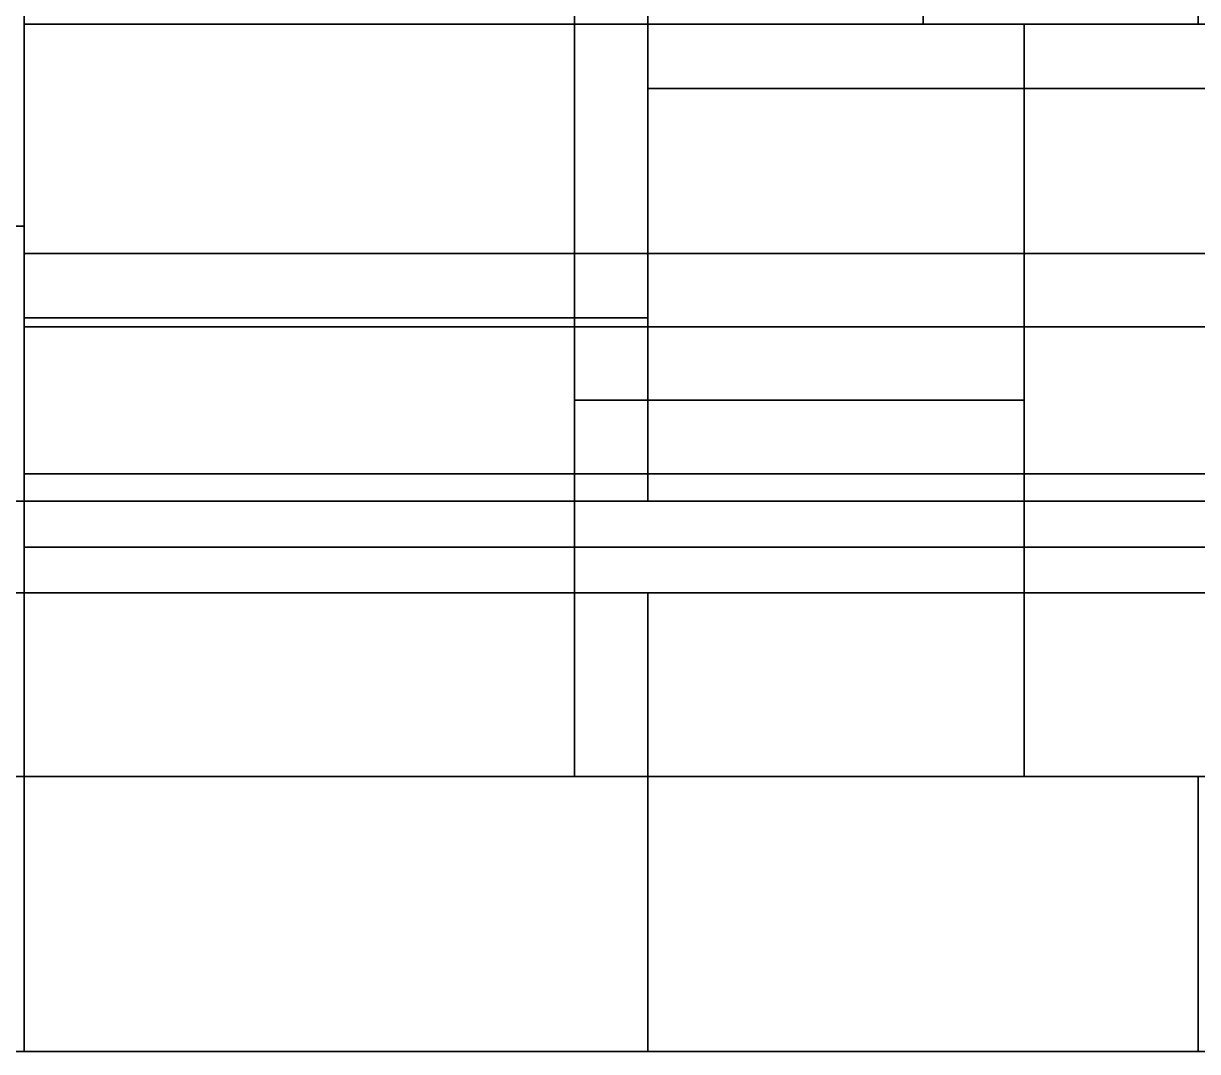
# Model space of a CAD drawing. Header units: metres. Extents: x -14 to 180, y -1 to 171.
# Drawn here: x 52.4 to 91.41, y 48.77 to 82.93 of the extents above; entities that cross this region are included whole.
import ezdxf

# ---------------------------------------------------------------- set-up
doc = ezdxf.new("R2010")
doc.units = ezdxf.units.M

msp = doc.modelspace()

# ---------------------------------------------------------------- linework, layer by layer
at = {"layer": 'FLOOR_1_CAFE', "color": 43}
for points in [[(100.584, 82.9056, 3.048), (100.584, 82.9056), (85.6488, 82.9056), (85.6488, 82.9056, 3.048)], [(85.6488, 82.9056, 3.048), (85.6488, 82.9056), (85.6488, 57.912), (85.6488, 57.912, 3.048)], [(85.6488, 57.912, 3.048), (85.6488, 57.912), (100.584, 57.912), (100.584, 57.912, 3.048)]]:
    msp.add_3dface(points, dxfattribs=at)
at = {"layer": 'FLOOR_1_CAFE', "color": 8}
msp.add_3dface([(100.584, 82.9056), (100.584, 57.912), (85.6488, 57.912), (85.6488, 82.9056)], dxfattribs=at)
at = {"layer": 'FLOOR_1_CAFE', "color": 15}
msp.add_3dface([(85.6488, 82.9056, 3.048), (85.6488, 57.912, 3.048), (100.584, 57.912, 3.048), (100.584, 82.9056, 3.048)], dxfattribs=at)
at = {"layer": 'FLOOR_1_CONFERENCE', "color": 43}
for points in [[(100.584, 57.912, 3.048), (100.584, 57.912), (38.1, 57.912), (38.1, 57.912, 3.048)], [(38.1, 48.768, 3.048), (38.1, 48.768), (100.584, 48.768), (100.584, 48.768, 3.048)]]:
    msp.add_3dface(points, dxfattribs=at)
at = {"layer": 'FLOOR_1_CONFERENCE', "color": 8}
msp.add_3dface([(100.584, 57.912), (100.584, 48.768), (38.1, 48.768), (38.1, 57.912)], dxfattribs=at)
at = {"layer": 'FLOOR_1_CONFERENCE', "color": 15}
for points in [[(38.1, 57.912, 3.048), (38.1, 48.768, 3.048), (52.4256, 48.768, 3.048), (52.4256, 57.912, 3.048)], [(52.4256, 57.912, 3.048), (52.4256, 48.768, 3.048), (100.584, 48.768, 3.048), (100.584, 57.912, 3.048)]]:
    msp.add_3dface(points, dxfattribs=at)
at = {"layer": 'FLOOR_1_CONFERENCE', "color": 143}
msp.add_3dface([(38.15, 48.768, 2.3212), (38.15, 48.768, 1.1), (100.534, 48.768, 1.1), (100.534, 48.768, 2.3212)], dxfattribs=at)
at = {"layer": 'FLOOR_1_FOOD_STORAGE', "color": 43}
for points in [[(85.6488, 70.4088, 3.048), (85.6488, 70.4088), (70.7136, 70.4088), (70.7136, 70.4088, 3.048)], [(70.7136, 70.4088, 3.048), (70.7136, 70.4088), (70.7136, 57.912), (70.7136, 57.912, 3.048)], [(85.6488, 57.912, 3.048), (85.6488, 57.912), (85.6488, 70.4088), (85.6488, 70.4088, 3.048)], [(70.7136, 57.912, 3.048), (70.7136, 57.912), (85.6488, 57.912), (85.6488, 57.912, 3.048)]]:
    msp.add_3dface(points, dxfattribs=at)
at = {"layer": 'FLOOR_1_FOOD_STORAGE', "color": 8}
msp.add_3dface([(85.6488, 70.4088), (85.6488, 57.912), (70.7136, 57.912), (70.7136, 70.4088)], dxfattribs=at)
at = {"layer": 'FLOOR_1_FOOD_STORAGE', "color": 15}
msp.add_3dface([(70.7136, 70.4088, 3.048), (70.7136, 57.912, 3.048), (85.6488, 57.912, 3.048), (85.6488, 70.4088, 3.048)], dxfattribs=at)
at = {"layer": 'FLOOR_1_KITCHEN', "color": 43}
for points in [[(85.6488, 82.9056, 3.048), (85.6488, 82.9056), (70.7136, 82.9056), (70.7136, 82.9056, 3.048)], [(70.7136, 82.9056, 3.048), (70.7136, 82.9056), (70.7136, 70.4088), (70.7136, 70.4088, 3.048)], [(85.6488, 70.4088, 3.048), (85.6488, 70.4088), (85.6488, 82.9056), (85.6488, 82.9056, 3.048)], [(70.7136, 70.4088, 3.048), (70.7136, 70.4088), (85.6488, 70.4088), (85.6488, 70.4088, 3.048)]]:
    msp.add_3dface(points, dxfattribs=at)
at = {"layer": 'FLOOR_1_KITCHEN', "color": 8}
msp.add_3dface([(85.6488, 82.9056), (85.6488, 70.4088), (70.7136, 70.4088), (70.7136, 82.9056)], dxfattribs=at)
at = {"layer": 'FLOOR_1_KITCHEN', "color": 15}
msp.add_3dface([(70.7136, 82.9056, 3.048), (70.7136, 70.4088, 3.048), (85.6488, 70.4088, 3.048), (85.6488, 82.9056, 3.048)], dxfattribs=at)
at = {"layer": 'FLOOR_1_LAB_1', "color": 8}
msp.add_3dface([(52.4256, 88.392), (52.4256, 76.2), (37.1856, 76.2), (37.1856, 88.392)], dxfattribs=at)
at = {"layer": 'FLOOR_1_LAB_1', "color": 15}
msp.add_3dface([(37.1856, 88.392, 3.048), (37.1856, 76.2, 3.048), (52.4256, 76.2, 3.048), (52.4256, 88.392, 3.048)], dxfattribs=at)
at = {"layer": 'FLOOR_1_LAB_1', "color": 43}
for points in [[(52.4256, 76.2, 3.048), (52.4256, 76.2), (52.4256, 88.392), (52.4256, 88.392, 3.048)], [(37.1856, 76.2, 3.048), (37.1856, 76.2), (52.4256, 76.2), (52.4256, 76.2, 3.048)]]:
    msp.add_3dface(points, dxfattribs=at)
at = {"layer": 'FLOOR_1_LAB_2', "color": 43}
for points in [[(70.7136, 98.1456, 3.048), (70.7136, 98.1456), (70.7136, 82.9056), (70.7136, 82.9056, 3.048)], [(70.7136, 82.9056, 3.048), (70.7136, 82.9056), (100.584, 82.9056), (100.584, 82.9056, 3.048)]]:
    msp.add_3dface(points, dxfattribs=at)
at = {"layer": 'FLOOR_1_LAB_2', "color": 8}
msp.add_3dface([(100.584, 98.1456), (100.584, 82.9056), (70.7136, 82.9056), (70.7136, 98.1456)], dxfattribs=at)
at = {"layer": 'FLOOR_1_LAB_2', "color": 15}
msp.add_3dface([(70.7136, 98.1456, 3.048), (70.7136, 82.9056, 3.048), (100.584, 82.9056, 3.048), (100.584, 98.1456, 3.048)], dxfattribs=at)
at = {"layer": 'FLOOR_1_PHARMACY', "color": 43}
for points in [[(52.4256, 88.392, 3.048), (52.4256, 88.392), (52.4256, 57.912), (52.4256, 57.912, 3.048)], [(70.7136, 57.912, 3.048), (70.7136, 57.912), (70.7136, 88.392), (70.7136, 88.392, 3.048)], [(52.4256, 57.912, 3.048), (52.4256, 57.912), (70.7136, 57.912), (70.7136, 57.912, 3.048)]]:
    msp.add_3dface(points, dxfattribs=at)
at = {"layer": 'FLOOR_1_PHARMACY', "color": 8}
msp.add_3dface([(70.7136, 88.392), (70.7136, 57.912), (52.4256, 57.912), (52.4256, 88.392)], dxfattribs=at)
at = {"layer": 'FLOOR_1_PHARMACY', "color": 15}
msp.add_3dface([(52.4256, 88.392, 3.048), (52.4256, 57.912, 3.048), (70.7136, 57.912, 3.048), (70.7136, 88.392, 3.048)], dxfattribs=at)
at = {"layer": 'FLOOR_1_PHYSICAL_THERAPY', "color": 43}
for points in [[(52.4256, 76.2, 3.048), (52.4256, 76.2), (27.432, 76.2), (27.432, 76.2, 3.048)], [(52.4256, 57.912, 3.048), (52.4256, 57.912), (52.4256, 76.2), (52.4256, 76.2, 3.048)], [(27.432, 57.912, 3.048), (27.432, 57.912), (52.4256, 57.912), (52.4256, 57.912, 3.048)]]:
    msp.add_3dface(points, dxfattribs=at)
at = {"layer": 'FLOOR_1_PHYSICAL_THERAPY', "color": 8}
msp.add_3dface([(52.4256, 76.2), (52.4256, 57.912), (27.432, 57.912), (27.432, 76.2)], dxfattribs=at)
at = {"layer": 'FLOOR_1_PHYSICAL_THERAPY', "color": 15}
msp.add_3dface([(27.432, 76.2, 3.048), (27.432, 57.912, 3.048), (52.4256, 57.912, 3.048), (52.4256, 76.2, 3.048)], dxfattribs=at)
at = {"layer": 'FLOOR_2_CHAPEL', "color": 43}
for points in [[(73.152, 57.912, 6.096), (73.152, 57.912, 3.048), (52.4256, 57.912, 3.048), (52.4256, 57.912, 6.096)], [(52.4256, 57.912, 6.096), (52.4256, 57.912, 3.048), (52.4256, 48.768, 3.048), (52.4256, 48.768, 6.096)], [(73.152, 48.768, 6.096), (73.152, 48.768, 3.048), (73.152, 57.912, 3.048), (73.152, 57.912, 6.096)], [(52.4256, 48.768, 6.096), (52.4256, 48.768, 3.048), (73.152, 48.768, 3.048), (73.152, 48.768, 6.096)]]:
    msp.add_3dface(points, dxfattribs=at)
at = {"layer": 'FLOOR_2_CHAPEL', "color": 8}
msp.add_3dface([(73.152, 57.912, 3.048), (73.152, 48.768, 3.048), (52.4256, 48.768, 3.048), (52.4256, 57.912, 3.048)], dxfattribs=at)
at = {"layer": 'FLOOR_2_CHAPEL', "color": 15}
msp.add_3dface([(52.4256, 57.912, 6.096), (52.4256, 48.768, 6.096), (73.152, 48.768, 6.096), (73.152, 57.912, 6.096)], dxfattribs=at)
at = {"layer": 'FLOOR_2_CHAPEL', "color": 143}
for points in [[(52.4256, 57.862, 5.3807), (52.4256, 57.862, 4.148), (52.4256, 48.818, 4.148), (52.4256, 48.818, 5.3807)], [(52.4756, 48.768, 5.3731), (52.4756, 48.768, 4.148), (73.102, 48.768, 4.148), (73.102, 48.768, 5.3731)]]:
    msp.add_3dface(points, dxfattribs=at)
at = {"layer": 'FLOOR_2_CORRIDOR', "color": 43}
for points in [[(179.832, 67.056, 6.096), (179.832, 67.056, 3.048), (21.336, 67.056, 3.048), (21.336, 67.056, 6.096)], [(21.336, 64.008, 6.096), (21.336, 64.008, 3.048), (179.832, 64.008, 3.048), (179.832, 64.008, 6.096)]]:
    msp.add_3dface(points, dxfattribs=at)
at = {"layer": 'FLOOR_2_CORRIDOR', "color": 8}
msp.add_3dface([(179.832, 67.056, 3.048), (179.832, 64.008, 3.048), (21.336, 64.008, 3.048), (21.336, 67.056, 3.048)], dxfattribs=at)
at = {"layer": 'FLOOR_2_CORRIDOR', "color": 15}
for points in [[(21.336, 67.056, 6.096), (21.336, 64.008, 6.096), (52.426, 64.008, 6.096), (52.426, 67.056, 6.096)], [(52.426, 67.056, 6.096), (52.426, 64.008, 6.096), (179.832, 64.008, 6.096), (179.832, 67.056, 6.096)]]:
    msp.add_3dface(points, dxfattribs=at)
at = {"layer": 'FLOOR_2_EXAM_3', "color": 43}
for points in [[(100.584, 80.772, 6.096), (100.584, 80.772, 3.048), (73.152, 80.772, 3.048), (73.152, 80.772, 6.096)], [(73.152, 80.772, 6.096), (73.152, 80.772, 3.048), (73.152, 67.056, 3.048), (73.152, 67.056, 6.096)], [(73.152, 67.056, 6.096), (73.152, 67.056, 3.048), (100.584, 67.056, 3.048), (100.584, 67.056, 6.096)]]:
    msp.add_3dface(points, dxfattribs=at)
at = {"layer": 'FLOOR_2_EXAM_3', "color": 8}
msp.add_3dface([(100.584, 80.772, 3.048), (100.584, 67.056, 3.048), (73.152, 67.056, 3.048), (73.152, 80.772, 3.048)], dxfattribs=at)
at = {"layer": 'FLOOR_2_EXAM_3', "color": 15}
msp.add_3dface([(73.152, 80.772, 6.096), (73.152, 67.056, 6.096), (100.584, 67.056, 6.096), (100.584, 80.772, 6.096)], dxfattribs=at)
at = {"layer": 'FLOOR_2_GIFT_SHOP', "color": 43}
for points in [[(91.44, 57.912, 6.096), (91.44, 57.912, 3.048), (73.152, 57.912, 3.048), (73.152, 57.912, 6.096)], [(73.152, 57.912, 6.096), (73.152, 57.912, 3.048), (73.152, 48.768, 3.048), (73.152, 48.768, 6.096)], [(73.152, 48.768, 6.096), (73.152, 48.768, 3.048), (91.44, 48.768, 3.048), (91.44, 48.768, 6.096)]]:
    msp.add_3dface(points, dxfattribs=at)
at = {"layer": 'FLOOR_2_GIFT_SHOP', "color": 8}
msp.add_3dface([(91.44, 57.912, 3.048), (91.44, 48.768, 3.048), (73.152, 48.768, 3.048), (73.152, 57.912, 3.048)], dxfattribs=at)
at = {"layer": 'FLOOR_2_GIFT_SHOP', "color": 15}
msp.add_3dface([(73.152, 57.912, 6.096), (73.152, 48.768, 6.096), (91.44, 48.768, 6.096), (91.44, 57.912, 6.096)], dxfattribs=at)
at = {"layer": 'FLOOR_2_GIFT_SHOP', "color": 143}
msp.add_3dface([(73.202, 48.768, 5.3739), (73.202, 48.768, 4.148), (91.39, 48.768, 4.148), (91.39, 48.768, 5.3739)], dxfattribs=at)
at = {"layer": 'FLOOR_2_IMAGING_2', "color": 43}
for points in [[(73.152, 64.008, 6.096), (73.152, 64.008, 3.048), (21.336, 64.008, 3.048), (21.336, 64.008, 6.096)], [(73.152, 57.912, 6.096), (73.152, 57.912, 3.048), (73.152, 64.008, 3.048), (73.152, 64.008, 6.096)], [(21.336, 57.912, 6.096), (21.336, 57.912, 3.048), (73.152, 57.912, 3.048), (73.152, 57.912, 6.096)]]:
    msp.add_3dface(points, dxfattribs=at)
at = {"layer": 'FLOOR_2_IMAGING_2', "color": 8}
msp.add_3dface([(73.152, 64.008, 3.048), (73.152, 57.912, 3.048), (21.336, 57.912, 3.048), (21.336, 64.008, 3.048)], dxfattribs=at)
at = {"layer": 'FLOOR_2_IMAGING_2', "color": 15}
for points in [[(21.336, 64.008, 6.096), (21.336, 57.912, 6.096), (52.4256, 57.912, 6.096), (52.4256, 64.008, 6.096)], [(52.4256, 64.008, 6.096), (52.4256, 57.912, 6.096), (73.152, 57.912, 6.096), (73.152, 64.008, 6.096)]]:
    msp.add_3dface(points, dxfattribs=at)
at = {"layer": 'FLOOR_2_IMAGING_2', "color": 143}
msp.add_3dface([(21.386, 57.912, 5.3696), (21.386, 57.912, 4.148), (73.102, 57.912, 4.148), (73.102, 57.912, 5.3696)], dxfattribs=at)
at = {"layer": 'FLOOR_2_LAB_2', "color": 43}
for points in [[(52.4256, 88.392, 6.096), (52.4256, 88.392, 3.048), (52.4256, 73.152, 3.048), (52.4256, 73.152, 6.096)], [(73.152, 73.152, 6.096), (73.152, 73.152, 3.048), (73.152, 88.392, 3.048), (73.152, 88.392, 6.096)], [(52.4256, 73.152, 6.096), (52.4256, 73.152, 3.048), (73.152, 73.152, 3.048), (73.152, 73.152, 6.096)]]:
    msp.add_3dface(points, dxfattribs=at)
at = {"layer": 'FLOOR_2_LAB_2', "color": 8}
msp.add_3dface([(73.152, 88.392, 3.048), (73.152, 73.152, 3.048), (52.4256, 73.152, 3.048), (52.4256, 88.392, 3.048)], dxfattribs=at)
at = {"layer": 'FLOOR_2_LAB_2', "color": 15}
for points in [[(52.4256, 88.392, 6.096), (52.4256, 82.9056, 6.096), (73.152, 82.9056, 6.096), (73.152, 88.392, 6.096)], [(52.4256, 82.9056, 6.096), (52.4256, 73.152, 6.096), (73.152, 73.152, 6.096), (73.152, 82.9056, 6.096)]]:
    msp.add_3dface(points, dxfattribs=at)
at = {"layer": 'FLOOR_2_OFFICE_3', "color": 43}
for points in [[(118.872, 64.008, 6.096), (118.872, 64.008, 3.048), (73.152, 64.008, 3.048), (73.152, 64.008, 6.096)], [(73.152, 64.008, 6.096), (73.152, 64.008, 3.048), (73.152, 57.912, 3.048), (73.152, 57.912, 6.096)], [(73.152, 57.912, 6.096), (73.152, 57.912, 3.048), (118.872, 57.912, 3.048), (118.872, 57.912, 6.096)]]:
    msp.add_3dface(points, dxfattribs=at)
at = {"layer": 'FLOOR_2_OFFICE_3', "color": 8}
msp.add_3dface([(118.872, 64.008, 3.048), (118.872, 57.912, 3.048), (73.152, 57.912, 3.048), (73.152, 64.008, 3.048)], dxfattribs=at)
at = {"layer": 'FLOOR_2_OFFICE_3', "color": 15}
msp.add_3dface([(73.152, 64.008, 6.096), (73.152, 57.912, 6.096), (118.872, 57.912, 6.096), (118.872, 64.008, 6.096)], dxfattribs=at)
at = {"layer": 'FLOOR_2_PACU', "color": 43}
for points in [[(73.152, 94.488, 6.096), (73.152, 94.488, 3.048), (73.152, 80.772, 3.048), (73.152, 80.772, 6.096)], [(73.152, 80.772, 6.096), (73.152, 80.772, 3.048), (100.584, 80.772, 3.048), (100.584, 80.772, 6.096)]]:
    msp.add_3dface(points, dxfattribs=at)
at = {"layer": 'FLOOR_2_PACU', "color": 8}
msp.add_3dface([(100.584, 94.488, 3.048), (100.584, 80.772, 3.048), (73.152, 80.772, 3.048), (73.152, 94.488, 3.048)], dxfattribs=at)
at = {"layer": 'FLOOR_2_PACU', "color": 15}
msp.add_3dface([(73.152, 94.488, 6.096), (73.152, 80.772, 6.096), (100.584, 80.772, 6.096), (100.584, 94.488, 6.096)], dxfattribs=at)
at = {"layer": 'FLOOR_2_PROCEDURE_2', "color": 43}
for points in [[(73.152, 73.152, 6.096), (73.152, 73.152, 3.048), (52.4256, 73.152, 3.048), (52.4256, 73.152, 6.096)], [(52.4256, 73.152, 6.096), (52.4256, 73.152, 3.048), (52.4256, 67.056, 3.048), (52.4256, 67.056, 6.096)], [(73.152, 67.056, 6.096), (73.152, 67.056, 3.048), (73.152, 73.152, 3.048), (73.152, 73.152, 6.096)], [(52.4256, 67.056, 6.096), (52.4256, 67.056, 3.048), (73.152, 67.056, 3.048), (73.152, 67.056, 6.096)]]:
    msp.add_3dface(points, dxfattribs=at)
at = {"layer": 'FLOOR_2_PROCEDURE_2', "color": 8}
msp.add_3dface([(73.152, 73.152, 3.048), (73.152, 67.056, 3.048), (52.4256, 67.056, 3.048), (52.4256, 73.152, 3.048)], dxfattribs=at)
at = {"layer": 'FLOOR_2_PROCEDURE_2', "color": 15}
msp.add_3dface([(52.4256, 73.152, 6.096), (52.4256, 67.056, 6.096), (73.152, 67.056, 6.096), (73.152, 73.152, 6.096)], dxfattribs=at)
at = {"layer": 'FLOOR_2_STORAGE_1', "color": 8}
msp.add_3dface([(52.4256, 85.344, 3.048), (52.4256, 67.056, 3.048), (44.8056, 67.056, 3.048), (44.8056, 85.344, 3.048)], dxfattribs=at)
at = {"layer": 'FLOOR_2_STORAGE_1', "color": 15}
msp.add_3dface([(44.8056, 85.344, 6.096), (44.8056, 67.056, 6.096), (52.4256, 67.056, 6.096), (52.4256, 85.344, 6.096)], dxfattribs=at)
at = {"layer": 'FLOOR_2_STORAGE_1', "color": 43}
for points in [[(52.4256, 67.056, 6.096), (52.4256, 67.056, 3.048), (52.4256, 85.344, 3.048), (52.4256, 85.344, 6.096)], [(44.8056, 67.056, 6.096), (44.8056, 67.056, 3.048), (52.4256, 67.056, 3.048), (52.4256, 67.056, 6.096)]]:
    msp.add_3dface(points, dxfattribs=at)
at = {"layer": 'FLOOR_3_EXAM', "color": 43}
for points in [[(82.296, 110.3376, 9.144), (82.296, 110.3376, 6.096), (82.296, 82.9056, 6.096), (82.296, 82.9056, 9.144)], [(82.296, 82.9056, 9.144), (82.296, 82.9056, 6.096), (91.44, 82.9056, 6.096), (91.44, 82.9056, 9.144)]]:
    msp.add_3dface(points, dxfattribs=at)
at = {"layer": 'FLOOR_3_EXAM', "color": 8}
msp.add_3dface([(91.44, 110.3376, 6.096), (91.44, 82.9056, 6.096), (82.296, 82.9056, 6.096), (82.296, 110.3376, 6.096)], dxfattribs=at)
at = {"layer": 'FLOOR_3_EXAM', "color": 15}
msp.add_3dface([(82.296, 110.3376, 9.144), (82.296, 82.9056, 9.144), (91.44, 82.9056, 9.144), (91.44, 110.3376, 9.144)], dxfattribs=at)
at = {"layer": 'FLOOR_3_NURSE_STATION_1', "color": 43}
for points in [[(52.4256, 72.8472, 9.144), (52.4256, 72.8472, 6.096), (52.4256, 67.9704, 6.096), (52.4256, 67.9704, 9.144)], [(109.728, 72.8472, 9.144), (109.728, 72.8472, 6.096), (52.4256, 72.8472, 6.096), (52.4256, 72.8472, 9.144)], [(52.4256, 67.9704, 9.144), (52.4256, 67.9704, 6.096), (109.728, 67.9704, 6.096), (109.728, 67.9704, 9.144)]]:
    msp.add_3dface(points, dxfattribs=at)
at = {"layer": 'FLOOR_3_NURSE_STATION_1', "color": 8}
msp.add_3dface([(109.728, 72.8472, 6.096), (109.728, 67.9704, 6.096), (52.4256, 67.9704, 6.096), (52.4256, 72.8472, 6.096)], dxfattribs=at)
at = {"layer": 'FLOOR_3_NURSE_STATION_1', "color": 15}
msp.add_3dface([(52.4256, 72.8472, 9.144), (52.4256, 67.9704, 9.144), (109.728, 67.9704, 9.144), (109.728, 72.8472, 9.144)], dxfattribs=at)
at = {"layer": 'FLOOR_3_NURSE_STATION_1', "color": 143}
msp.add_3dface([(52.4256, 72.7972, 8.4407), (52.4256, 72.7972, 7.196), (52.4256, 68.0204, 7.196), (52.4256, 68.0204, 8.4407)], dxfattribs=at)
at = {"layer": 'FLOOR_3_OFFICE', "color": 43}
for points in [[(73.152, 110.3376, 9.144), (73.152, 110.3376, 6.096), (73.152, 82.9056, 6.096), (73.152, 82.9056, 9.144)], [(82.296, 82.9056, 9.144), (82.296, 82.9056, 6.096), (82.296, 110.3376, 6.096), (82.296, 110.3376, 9.144)], [(73.152, 82.9056, 9.144), (73.152, 82.9056, 6.096), (82.296, 82.9056, 6.096), (82.296, 82.9056, 9.144)]]:
    msp.add_3dface(points, dxfattribs=at)
at = {"layer": 'FLOOR_3_OFFICE', "color": 8}
msp.add_3dface([(82.296, 110.3376, 6.096), (82.296, 82.9056, 6.096), (73.152, 82.9056, 6.096), (73.152, 110.3376, 6.096)], dxfattribs=at)
at = {"layer": 'FLOOR_3_OFFICE', "color": 15}
msp.add_3dface([(73.152, 110.3376, 9.144), (73.152, 82.9056, 9.144), (82.296, 82.9056, 9.144), (82.296, 110.3376, 9.144)], dxfattribs=at)
at = {"layer": 'FLOOR_3_PATIENT_3', "color": 43}
for points in [[(52.4256, 82.9056, 9.144), (52.4256, 82.9056, 6.096), (52.4256, 75.2856, 6.096), (52.4256, 75.2856, 9.144)], [(73.152, 82.9056, 9.144), (73.152, 82.9056, 6.096), (52.4256, 82.9056, 6.096), (52.4256, 82.9056, 9.144)], [(100.584, 82.9056, 9.144), (100.584, 82.9056, 6.096), (73.152, 82.9056, 6.096), (73.152, 82.9056, 9.144)], [(52.4256, 75.2856, 9.144), (52.4256, 75.2856, 6.096), (100.584, 75.2856, 6.096), (100.584, 75.2856, 9.144)]]:
    msp.add_3dface(points, dxfattribs=at)
at = {"layer": 'FLOOR_3_PATIENT_3', "color": 8}
msp.add_3dface([(100.584, 82.9056, 6.096), (100.584, 75.2856, 6.096), (52.4256, 75.2856, 6.096), (52.4256, 82.9056, 6.096)], dxfattribs=at)
at = {"layer": 'FLOOR_3_PATIENT_3', "color": 15}
msp.add_3dface([(52.4256, 82.9056, 9.144), (52.4256, 75.2856, 9.144), (100.584, 75.2856, 9.144), (100.584, 82.9056, 9.144)], dxfattribs=at)
at = {"layer": 'FLOOR_3_PATIENT_3', "color": 143}
for points in [[(52.4256, 82.8556, 8.4314), (52.4256, 82.8556, 7.196), (52.4256, 75.3356, 7.196), (52.4256, 75.3356, 8.4314)], [(73.102, 82.9056, 8.4211), (73.102, 82.9056, 7.196), (52.4756, 82.9056, 7.196), (52.4756, 82.9056, 8.4211)]]:
    msp.add_3dface(points, dxfattribs=at)
at = {"layer": 'FLOOR_3_PATIENT_4', "color": 43}
for points in [[(52.4256, 65.532, 9.144), (52.4256, 65.532, 6.096), (52.4256, 57.912, 6.096), (52.4256, 57.912, 9.144)], [(100.584, 65.532, 9.144), (100.584, 65.532, 6.096), (52.4256, 65.532, 6.096), (52.4256, 65.532, 9.144)], [(52.4256, 57.912, 9.144), (52.4256, 57.912, 6.096), (100.584, 57.912, 6.096), (100.584, 57.912, 9.144)]]:
    msp.add_3dface(points, dxfattribs=at)
at = {"layer": 'FLOOR_3_PATIENT_4', "color": 8}
msp.add_3dface([(100.584, 65.532, 6.096), (100.584, 57.912, 6.096), (52.4256, 57.912, 6.096), (52.4256, 65.532, 6.096)], dxfattribs=at)
at = {"layer": 'FLOOR_3_PATIENT_4', "color": 15}
msp.add_3dface([(52.4256, 65.532, 9.144), (52.4256, 57.912, 9.144), (100.584, 57.912, 9.144), (100.584, 65.532, 9.144)], dxfattribs=at)
at = {"layer": 'FLOOR_3_PATIENT_4', "color": 143}
for points in [[(52.4256, 65.482, 8.4314), (52.4256, 65.482, 7.196), (52.4256, 57.962, 7.196), (52.4256, 57.962, 8.4314)], [(52.4756, 57.912, 8.4177), (52.4756, 57.912, 7.196), (100.534, 57.912, 7.196), (100.534, 57.912, 8.4177)]]:
    msp.add_3dface(points, dxfattribs=at)
at = {"layer": 'FLOOR_3_PATIENT_CORRIDOR_1', "color": 43}
for points in [[(52.426, 67.9704, 9.144), (52.426, 67.9704, 6.096), (52.426, 65.532, 6.096), (52.426, 65.532, 9.144)], [(179.832, 67.9704, 9.144), (179.832, 67.9704, 6.096), (52.426, 67.9704, 6.096), (52.426, 67.9704, 9.144)], [(52.426, 65.532, 9.144), (52.426, 65.532, 6.096), (179.832, 65.532, 6.096), (179.832, 65.532, 9.144)]]:
    msp.add_3dface(points, dxfattribs=at)
at = {"layer": 'FLOOR_3_PATIENT_CORRIDOR_1', "color": 8}
msp.add_3dface([(179.832, 67.9704, 6.096), (179.832, 65.532, 6.096), (52.426, 65.532, 6.096), (52.426, 67.9704, 6.096)], dxfattribs=at)
at = {"layer": 'FLOOR_3_PATIENT_CORRIDOR_1', "color": 15}
msp.add_3dface([(52.426, 67.9704, 9.144), (52.426, 65.532, 9.144), (179.832, 65.532, 9.144), (179.832, 67.9704, 9.144)], dxfattribs=at)
at = {"layer": 'FLOOR_3_PATIENT_CORRIDOR_1', "color": 143}
msp.add_3dface([(52.426, 67.9204, 8.4673), (52.426, 67.9204, 7.196), (52.426, 65.582, 7.196), (52.426, 65.582, 8.4673)], dxfattribs=at)
at = {"layer": 'FLOOR_3_PATIENT_CORRIDOR_2', "color": 43}
for points in [[(52.4256, 75.2856, 9.144), (52.4256, 75.2856, 6.096), (52.4256, 72.8472, 6.096), (52.4256, 72.8472, 9.144)], [(179.8316, 75.2856, 9.144), (179.8316, 75.2856, 6.096), (52.4256, 75.2856, 6.096), (52.4256, 75.2856, 9.144)], [(52.4256, 72.8472, 9.144), (52.4256, 72.8472, 6.096), (179.8316, 72.8472, 6.096), (179.8316, 72.8472, 9.144)]]:
    msp.add_3dface(points, dxfattribs=at)
at = {"layer": 'FLOOR_3_PATIENT_CORRIDOR_2', "color": 8}
msp.add_3dface([(179.8316, 75.2856, 6.096), (179.8316, 72.8472, 6.096), (52.4256, 72.8472, 6.096), (52.4256, 75.2856, 6.096)], dxfattribs=at)
at = {"layer": 'FLOOR_3_PATIENT_CORRIDOR_2', "color": 15}
msp.add_3dface([(52.4256, 75.2856, 9.144), (52.4256, 72.8472, 9.144), (179.8316, 72.8472, 9.144), (179.8316, 75.2856, 9.144)], dxfattribs=at)
at = {"layer": 'FLOOR_3_PATIENT_CORRIDOR_2', "color": 143}
msp.add_3dface([(52.4256, 75.2356, 8.4673), (52.4256, 75.2356, 7.196), (52.4256, 72.8972, 7.196), (52.4256, 72.8972, 8.4673)], dxfattribs=at)
at = {"layer": 'FLOOR_4-6_NURSE_STATION', "color": 43}
for points in [[(52.4256, 72.8472, 15.24), (52.4256, 72.8472, 12.192), (52.4256, 67.9704, 12.192), (52.4256, 67.9704, 15.24)], [(109.728, 72.8472, 15.24), (109.728, 72.8472, 12.192), (52.4256, 72.8472, 12.192), (52.4256, 72.8472, 15.24)], [(52.4256, 67.9704, 15.24), (52.4256, 67.9704, 12.192), (109.728, 67.9704, 12.192), (109.728, 67.9704, 15.24)]]:
    msp.add_3dface(points, dxfattribs=at)
at = {"layer": 'FLOOR_4-6_NURSE_STATION', "color": 8}
msp.add_3dface([(109.728, 72.8472, 12.192), (109.728, 67.9704, 12.192), (52.4256, 67.9704, 12.192), (52.4256, 72.8472, 12.192)], dxfattribs=at)
at = {"layer": 'FLOOR_4-6_NURSE_STATION', "color": 15}
msp.add_3dface([(52.4256, 72.8472, 15.24), (52.4256, 67.9704, 15.24), (109.728, 67.9704, 15.24), (109.728, 72.8472, 15.24)], dxfattribs=at)
at = {"layer": 'FLOOR_4-6_NURSE_STATION', "color": 143}
msp.add_3dface([(52.4256, 72.7972, 14.5367), (52.4256, 72.7972, 13.292), (52.4256, 68.0204, 13.292), (52.4256, 68.0204, 14.5367)], dxfattribs=at)
at = {"layer": 'FLOOR_4-6_PATIENT_3', "color": 43}
for points in [[(100.584, 82.9056, 15.24), (100.584, 82.9056, 12.192), (52.4256, 82.9056, 12.192), (52.4256, 82.9056, 15.24)], [(52.4256, 82.9056, 15.24), (52.4256, 82.9056, 12.192), (52.4256, 75.2856, 12.192), (52.4256, 75.2856, 15.24)], [(52.4256, 75.2856, 15.24), (52.4256, 75.2856, 12.192), (100.584, 75.2856, 12.192), (100.584, 75.2856, 15.24)]]:
    msp.add_3dface(points, dxfattribs=at)
at = {"layer": 'FLOOR_4-6_PATIENT_3', "color": 8}
msp.add_3dface([(100.584, 82.9056, 12.192), (100.584, 75.2856, 12.192), (52.4256, 75.2856, 12.192), (52.4256, 82.9056, 12.192)], dxfattribs=at)
at = {"layer": 'FLOOR_4-6_PATIENT_3', "color": 15}
msp.add_3dface([(52.4256, 82.9056, 15.24), (52.4256, 75.2856, 15.24), (100.584, 75.2856, 15.24), (100.584, 82.9056, 15.24)], dxfattribs=at)
at = {"layer": 'FLOOR_4-6_PATIENT_3', "color": 143}
for points in [[(52.4256, 82.8556, 14.5274), (52.4256, 82.8556, 13.292), (52.4256, 75.3356, 13.292), (52.4256, 75.3356, 14.5274)], [(100.534, 82.9056, 14.5137), (100.534, 82.9056, 13.292), (52.4756, 82.9056, 13.292), (52.4756, 82.9056, 14.5137)]]:
    msp.add_3dface(points, dxfattribs=at)
at = {"layer": 'FLOOR_4-6_PATIENT_4', "color": 43}
for points in [[(52.4256, 65.532, 15.24), (52.4256, 65.532, 12.192), (52.4256, 57.912, 12.192), (52.4256, 57.912, 15.24)], [(100.584, 65.532, 15.24), (100.584, 65.532, 12.192), (52.4256, 65.532, 12.192), (52.4256, 65.532, 15.24)], [(52.4256, 57.912, 15.24), (52.4256, 57.912, 12.192), (100.584, 57.912, 12.192), (100.584, 57.912, 15.24)]]:
    msp.add_3dface(points, dxfattribs=at)
at = {"layer": 'FLOOR_4-6_PATIENT_4', "color": 8}
msp.add_3dface([(100.584, 65.532, 12.192), (100.584, 57.912, 12.192), (52.4256, 57.912, 12.192), (52.4256, 65.532, 12.192)], dxfattribs=at)
at = {"layer": 'FLOOR_4-6_PATIENT_4', "color": 15}
msp.add_3dface([(52.4256, 65.532, 15.24), (52.4256, 57.912, 15.24), (100.584, 57.912, 15.24), (100.584, 65.532, 15.24)], dxfattribs=at)
at = {"layer": 'FLOOR_4-6_PATIENT_4', "color": 143}
for points in [[(52.4256, 65.482, 14.5274), (52.4256, 65.482, 13.292), (52.4256, 57.962, 13.292), (52.4256, 57.962, 14.5274)], [(52.4756, 57.912, 14.5137), (52.4756, 57.912, 13.292), (100.534, 57.912, 13.292), (100.534, 57.912, 14.5137)]]:
    msp.add_3dface(points, dxfattribs=at)
at = {"layer": 'FLOOR_4-6_PATIENT_CORRIDOR_1', "color": 43}
for points in [[(52.426, 67.9704, 15.24), (52.426, 67.9704, 12.192), (52.426, 65.532, 12.192), (52.426, 65.532, 15.24)], [(179.832, 67.9704, 15.24), (179.832, 67.9704, 12.192), (52.426, 67.9704, 12.192), (52.426, 67.9704, 15.24)], [(52.426, 65.532, 15.24), (52.426, 65.532, 12.192), (179.832, 65.532, 12.192), (179.832, 65.532, 15.24)]]:
    msp.add_3dface(points, dxfattribs=at)
at = {"layer": 'FLOOR_4-6_PATIENT_CORRIDOR_1', "color": 8}
msp.add_3dface([(179.832, 67.9704, 12.192), (179.832, 65.532, 12.192), (52.426, 65.532, 12.192), (52.426, 67.9704, 12.192)], dxfattribs=at)
at = {"layer": 'FLOOR_4-6_PATIENT_CORRIDOR_1', "color": 15}
msp.add_3dface([(52.426, 67.9704, 15.24), (52.426, 65.532, 15.24), (179.832, 65.532, 15.24), (179.832, 67.9704, 15.24)], dxfattribs=at)
at = {"layer": 'FLOOR_4-6_PATIENT_CORRIDOR_1', "color": 143}
msp.add_3dface([(52.426, 67.9204, 14.5633), (52.426, 67.9204, 13.292), (52.426, 65.582, 13.292), (52.426, 65.582, 14.5633)], dxfattribs=at)
at = {"layer": 'FLOOR_4-6_PATIENT_CORRIDOR_2', "color": 43}
for points in [[(52.4256, 75.2856, 15.24), (52.4256, 75.2856, 12.192), (52.4256, 72.8472, 12.192), (52.4256, 72.8472, 15.24)], [(179.8316, 75.2856, 15.24), (179.8316, 75.2856, 12.192), (52.4256, 75.2856, 12.192), (52.4256, 75.2856, 15.24)], [(52.4256, 72.8472, 15.24), (52.4256, 72.8472, 12.192), (179.8316, 72.8472, 12.192), (179.8316, 72.8472, 15.24)]]:
    msp.add_3dface(points, dxfattribs=at)
at = {"layer": 'FLOOR_4-6_PATIENT_CORRIDOR_2', "color": 8}
msp.add_3dface([(179.8316, 75.2856, 12.192), (179.8316, 72.8472, 12.192), (52.4256, 72.8472, 12.192), (52.4256, 75.2856, 12.192)], dxfattribs=at)
at = {"layer": 'FLOOR_4-6_PATIENT_CORRIDOR_2', "color": 15}
msp.add_3dface([(52.4256, 75.2856, 15.24), (52.4256, 72.8472, 15.24), (179.8316, 72.8472, 15.24), (179.8316, 75.2856, 15.24)], dxfattribs=at)
at = {"layer": 'FLOOR_4-6_PATIENT_CORRIDOR_2', "color": 143}
msp.add_3dface([(52.4256, 75.2356, 14.5633), (52.4256, 75.2356, 13.292), (52.4256, 72.8972, 13.292), (52.4256, 72.8972, 14.5633)], dxfattribs=at)
at = {"layer": 'FLOOR_7_NURSE_STATION', "color": 43}
for points in [[(52.4256, 72.8472, 21.336), (52.4256, 72.8472, 18.288), (52.4256, 67.9704, 18.288), (52.4256, 67.9704, 21.336)], [(109.728, 72.8472, 21.336), (109.728, 72.8472, 18.288), (52.4256, 72.8472, 18.288), (52.4256, 72.8472, 21.336)], [(52.4256, 67.9704, 21.336), (52.4256, 67.9704, 18.288), (109.728, 67.9704, 18.288), (109.728, 67.9704, 21.336)]]:
    msp.add_3dface(points, dxfattribs=at)
at = {"layer": 'FLOOR_7_NURSE_STATION', "color": 8}
msp.add_3dface([(109.728, 72.8472, 18.288), (109.728, 67.9704, 18.288), (52.4256, 67.9704, 18.288), (52.4256, 72.8472, 18.288)], dxfattribs=at)
at = {"layer": 'FLOOR_7_NURSE_STATION', "color": 15}
msp.add_3dface([(52.4256, 72.8472, 21.336), (52.4256, 67.9704, 21.336), (109.728, 67.9704, 21.336), (109.728, 72.8472, 21.336)], dxfattribs=at)
at = {"layer": 'FLOOR_7_NURSE_STATION', "color": 143}
msp.add_3dface([(52.4256, 72.7972, 20.6327), (52.4256, 72.7972, 19.388), (52.4256, 68.0204, 19.388), (52.4256, 68.0204, 20.6327)], dxfattribs=at)
at = {"layer": 'FLOOR_7_PATIENT_3', "color": 43}
for points in [[(100.584, 82.9056, 21.336), (100.584, 82.9056, 18.288), (52.4256, 82.9056, 18.288), (52.4256, 82.9056, 21.336)], [(52.4256, 82.9056, 21.336), (52.4256, 82.9056, 18.288), (52.4256, 75.2856, 18.288), (52.4256, 75.2856, 21.336)], [(52.4256, 75.2856, 21.336), (52.4256, 75.2856, 18.288), (100.584, 75.2856, 18.288), (100.584, 75.2856, 21.336)]]:
    msp.add_3dface(points, dxfattribs=at)
at = {"layer": 'FLOOR_7_PATIENT_3', "color": 8}
msp.add_3dface([(100.584, 82.9056, 18.288), (100.584, 75.2856, 18.288), (52.4256, 75.2856, 18.288), (52.4256, 82.9056, 18.288)], dxfattribs=at)
at = {"layer": 'FLOOR_7_PATIENT_3', "color": 15}
msp.add_3dface([(52.4256, 82.9056, 21.336), (52.4256, 75.2856, 21.336), (100.584, 75.2856, 21.336), (100.584, 82.9056, 21.336)], dxfattribs=at)
at = {"layer": 'FLOOR_7_PATIENT_3', "color": 143}
for points in [[(52.4256, 82.8556, 20.6234), (52.4256, 82.8556, 19.388), (52.4256, 75.3356, 19.388), (52.4256, 75.3356, 20.6234)], [(100.534, 82.9056, 20.6097), (100.534, 82.9056, 19.388), (52.4756, 82.9056, 19.388), (52.4756, 82.9056, 20.6097)]]:
    msp.add_3dface(points, dxfattribs=at)
at = {"layer": 'FLOOR_7_PATIENT_4', "color": 43}
for points in [[(52.4256, 65.532, 21.336), (52.4256, 65.532, 18.288), (52.4256, 57.912, 18.288), (52.4256, 57.912, 21.336)], [(100.584, 65.532, 21.336), (100.584, 65.532, 18.288), (52.4256, 65.532, 18.288), (52.4256, 65.532, 21.336)], [(52.4256, 57.912, 21.336), (52.4256, 57.912, 18.288), (100.584, 57.912, 18.288), (100.584, 57.912, 21.336)]]:
    msp.add_3dface(points, dxfattribs=at)
at = {"layer": 'FLOOR_7_PATIENT_4', "color": 8}
msp.add_3dface([(100.584, 65.532, 18.288), (100.584, 57.912, 18.288), (52.4256, 57.912, 18.288), (52.4256, 65.532, 18.288)], dxfattribs=at)
at = {"layer": 'FLOOR_7_PATIENT_4', "color": 15}
msp.add_3dface([(52.4256, 65.532, 21.336), (52.4256, 57.912, 21.336), (100.584, 57.912, 21.336), (100.584, 65.532, 21.336)], dxfattribs=at)
at = {"layer": 'FLOOR_7_PATIENT_4', "color": 143}
for points in [[(52.4256, 65.482, 20.6234), (52.4256, 65.482, 19.388), (52.4256, 57.962, 19.388), (52.4256, 57.962, 20.6234)], [(52.4756, 57.912, 20.6097), (52.4756, 57.912, 19.388), (100.534, 57.912, 19.388), (100.534, 57.912, 20.6097)]]:
    msp.add_3dface(points, dxfattribs=at)
at = {"layer": 'FLOOR_7_PATIENT_CORRIDOR_1', "color": 43}
for points in [[(52.426, 67.9704, 21.336), (52.426, 67.9704, 18.288), (52.426, 65.532, 18.288), (52.426, 65.532, 21.336)], [(179.832, 67.9704, 21.336), (179.832, 67.9704, 18.288), (52.426, 67.9704, 18.288), (52.426, 67.9704, 21.336)], [(52.426, 65.532, 21.336), (52.426, 65.532, 18.288), (179.832, 65.532, 18.288), (179.832, 65.532, 21.336)]]:
    msp.add_3dface(points, dxfattribs=at)
at = {"layer": 'FLOOR_7_PATIENT_CORRIDOR_1', "color": 8}
msp.add_3dface([(179.832, 67.9704, 18.288), (179.832, 65.532, 18.288), (52.426, 65.532, 18.288), (52.426, 67.9704, 18.288)], dxfattribs=at)
at = {"layer": 'FLOOR_7_PATIENT_CORRIDOR_1', "color": 15}
msp.add_3dface([(52.426, 67.9704, 21.336), (52.426, 65.532, 21.336), (179.832, 65.532, 21.336), (179.832, 67.9704, 21.336)], dxfattribs=at)
at = {"layer": 'FLOOR_7_PATIENT_CORRIDOR_1', "color": 143}
msp.add_3dface([(52.426, 67.9204, 20.6593), (52.426, 67.9204, 19.388), (52.426, 65.582, 19.388), (52.426, 65.582, 20.6593)], dxfattribs=at)
at = {"layer": 'FLOOR_7_PATIENT_CORRIDOR_2', "color": 43}
for points in [[(52.4256, 75.2856, 21.336), (52.4256, 75.2856, 18.288), (52.4256, 72.8472, 18.288), (52.4256, 72.8472, 21.336)], [(179.8316, 75.2856, 21.336), (179.8316, 75.2856, 18.288), (52.4256, 75.2856, 18.288), (52.4256, 75.2856, 21.336)], [(52.4256, 72.8472, 21.336), (52.4256, 72.8472, 18.288), (179.8316, 72.8472, 18.288), (179.8316, 72.8472, 21.336)]]:
    msp.add_3dface(points, dxfattribs=at)
at = {"layer": 'FLOOR_7_PATIENT_CORRIDOR_2', "color": 8}
msp.add_3dface([(179.8316, 75.2856, 18.288), (179.8316, 72.8472, 18.288), (52.4256, 72.8472, 18.288), (52.4256, 75.2856, 18.288)], dxfattribs=at)
at = {"layer": 'FLOOR_7_PATIENT_CORRIDOR_2', "color": 15}
msp.add_3dface([(52.4256, 75.2856, 21.336), (52.4256, 72.8472, 21.336), (179.8316, 72.8472, 21.336), (179.8316, 75.2856, 21.336)], dxfattribs=at)
at = {"layer": 'FLOOR_7_PATIENT_CORRIDOR_2', "color": 143}
msp.add_3dface([(52.4256, 75.2356, 20.6593), (52.4256, 75.2356, 19.388), (52.4256, 72.8972, 19.388), (52.4256, 72.8972, 20.6593)], dxfattribs=at)

doc.saveas('drawing.dxf')
